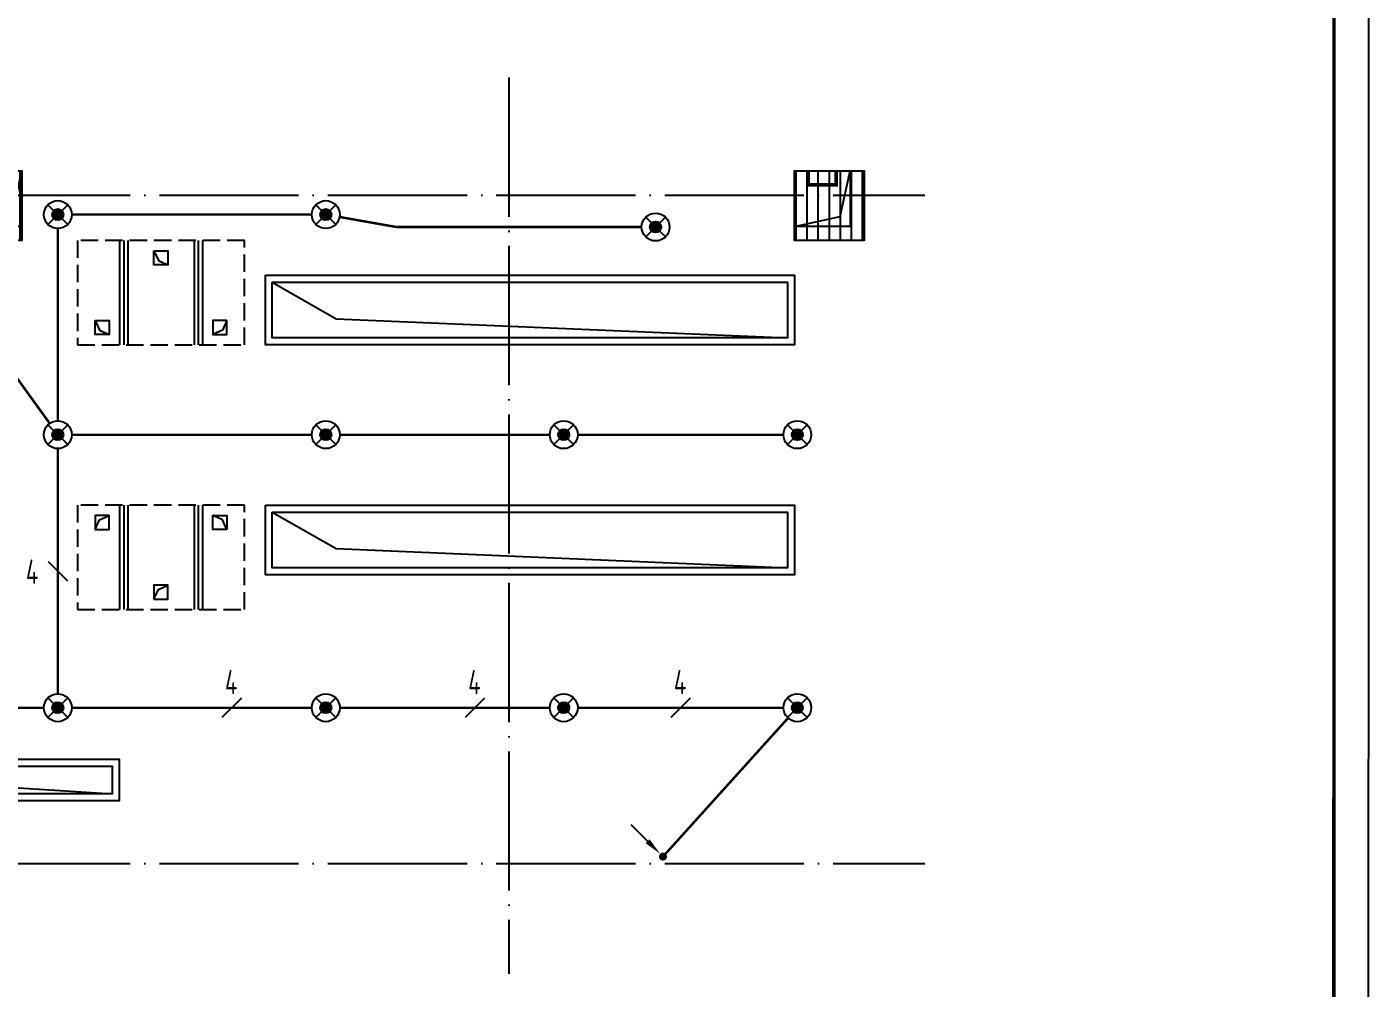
# Model space of a CAD drawing. Extents: x 115799 to 952918, y -190076 to 200966.
# Drawn here: x 258074 to 277358, y 119245 to 133053 of the extents above; entities that cross this region are included whole.
import ezdxf
from ezdxf.enums import TextEntityAlignment as Align

# ---------------------------------------------------------------- set-up
doc = ezdxf.new("R2010")
doc.units = 0
doc.header["$LTSCALE"] = 1000
doc.header["$MEASUREMENT"] = 0
doc.linetypes.add('DASH', pattern=[0.35, 0.25, -0.1])
doc.linetypes.add('DOTE', pattern=[2.42, 2, -0.2, 0.02, -0.2])
for name, color, linetype in [('$0$A-TECH_结构', 21, 'Continuous'), ('00-图签', 7, 'Continuous'), ('A_AXIS-轴线', 1, 'DOTE'), ('DIM-照明', 3, 'Continuous'), ('EQUIP-照明', 3, 'Continuous'), ('LWIRE', 4, 'Continuous'), ('WIRE-照明', 1, 'Continuous'), ('看线', 241, 'Continuous'), ('集水坑&', 6, 'Continuous')]:
    doc.layers.add(name, color=color, linetype=linetype)
doc.styles.get("Standard").update_dxf_attribs({"font": 'gbenor.shx', "bigfont": 'gbcbig.shx'})

# ---------------------------------------------------------------- blocks, each defined once
blk = doc.blocks.new('222')
at = {"layer": '集水坑&', "linetype": 'Continuous'}
h = blk.add_hatch(dxfattribs=at)
h.set_pattern_fill('ANSI31', color=256, scale=100, angle=44.9999)
h.set_pattern_definition([(89.9999, (364817.53, -146396.03), (-158.75, 0.00028), [])])
h.paths.add_polyline_path([(289204, 130984), (290204, 130984), (290204, 129984), (289204, 129984)])
h = blk.add_hatch(dxfattribs=at)
h.set_pattern_fill('ANSI31', color=256, scale=100, angle=44.9999)
h.set_pattern_definition([(89.9999, (376917.53, -146396.06), (-158.75, 0.00028), [])])
h.paths.add_polyline_path([(301304, 130984), (302304, 130984), (302304, 129984), (301304, 129984)])
at = {"layer": '$0$A-TECH_结构', "color": 8}
for p, q in [((291609, 129984), (291609, 128484)), ((291729, 129984), (291729, 128484)), ((292679, 129984), (292679, 128484)), ((292799, 129984), (292799, 128484)), ((291609, 126184), (291609, 124684)), ((291729, 126184), (291729, 124684)), ((292679, 126184), (292679, 124684)), ((292799, 126184), (292799, 124684)), ((286028, 122704), (286404, 122465))]:
    blk.add_line(p, q, dxfattribs=at)
for points in [[(290204, 130984), (290204, 130184), (289404, 130184), (289404, 130984)], [(302104, 130984), (302104, 130184), (301304, 130184), (301304, 130984)], [(292104, 129834), (292304, 129834), (292304, 129634), (292104, 129634)], [(293704, 129484), (301304, 129484), (301304, 128484), (293704, 128484)], [(293804, 129384), (301204, 129384), (301204, 128584), (293804, 128584)], [(291259, 128834), (291459, 128834), (291459, 128634), (291259, 128634)], [(293149, 128834), (292949, 128834), (292949, 128634), (293149, 128634)], [(288474, 124414), (287024, 124414), (287024, 127614), (288474, 127614)], [(288374, 124514), (287124, 124514), (287124, 127514), (288374, 127514)], [(293704, 126184), (301304, 126184), (301304, 125184), (293704, 125184)], [(291259, 125834), (291459, 125834), (291459, 126034), (291259, 126034)], [(293149, 125834), (292949, 125834), (292949, 126034), (293149, 126034)], [(293804, 126084), (301204, 126084), (301204, 125284), (293804, 125284)], [(292104, 124834), (292304, 124834), (292304, 125034), (292104, 125034)], [(285904, 123615), (286404, 123615), (286404, 122465), (285904, 122465)], [(289203, 122534), (291603, 122534), (291603, 121934), (289203, 121934)], [(289303, 122434), (291503, 122434), (291503, 122034), (289303, 122034)]]:
    blk.add_lwpolyline(points, close=True, dxfattribs=at)
for points in [[(289404, 130184), (290060, 130328), (290204, 130984)], [(301304, 130184), (301960, 130328), (302104, 130984)], [(285884, 130514), (286954, 130514), (286954, 128414), (285884, 128414), (285884, 130514), (286088, 128785), (286954, 128414)], [(292104, 129834), (292167, 129695), (292304, 129634)], [(293804, 129384), (294720, 128860), (301204, 128584)], [(291259, 128834), (291322, 128695), (291459, 128634)], [(293149, 128834), (293086, 128695), (292949, 128634)], [(287124, 127514), (287879, 126889), (288374, 124514)], [(291259, 125834), (291322, 125973), (291459, 126034)], [(293149, 125834), (293086, 125973), (292949, 126034)], [(293804, 126084), (294720, 125560), (301204, 125284)], [(292104, 124834), (292167, 124973), (292304, 125034)], [(285904, 123615), (286028, 122704)], [(289303, 122434), (289627, 122158), (291503, 122034)]]:
    blk.add_lwpolyline(points, dxfattribs=at)
at = {"layer": 'A_AXIS-轴线', "color": 8}
for p, q in [((288804, 132326), (288804, 119454)), ((297204, 132326), (297204, 119453)), ((284922, 130634), (303176, 130634)), ((291669, 129984), (291669, 128484)), ((292739, 129984), (292739, 128484)), ((291669, 126184), (291669, 124684)), ((292739, 126184), (292739, 124684)), ((285905, 123039), (285144, 123039)), ((284922, 121034), (303176, 121034))]:
    blk.add_line(p, q, dxfattribs=at)
at = {"layer": '看线', "color": 8, "const_width": 50}
for points in [[(290004, 130984), (290004, 130784), (289604, 130784), (289604, 130984)], [(301904, 130984), (301904, 130784), (301504, 130784), (301504, 130984)]]:
    blk.add_lwpolyline(points, dxfattribs=at)
at = {"layer": '看线', "color": 8, "linetype": 'DASH'}
for points in [[(293404, 129984), (291004, 129984), (291004, 128484), (293404, 128484)], [(293404, 126184), (291004, 126184), (291004, 124684), (293404, 124684)]]:
    blk.add_lwpolyline(points, close=True, dxfattribs=at)
at = {"layer": '看线', "color": 8}
blk.add_lwpolyline([(285304, 123114), (285704, 123114), (285704, 122964), (285304, 122964)], close=True, dxfattribs=at)
at = {"layer": '集水坑&', "linetype": 'Continuous'}
for points in [[(289204, 130984), (290204, 130984), (290204, 129984), (289204, 129984)], [(301304, 130984), (302304, 130984), (302304, 129984), (301304, 129984)]]:
    blk.add_lwpolyline(points, close=True, dxfattribs=at)
blk = doc.blocks.new('$TelecSys$00000078')
for p, q in [((1.15, 1.15), (0.55, 0.55)), ((0.104, 0.104), (0.104, 0.104)), ((-0.104, -0.104), (-0.104, -0.104))]:
    blk.add_line(p, q)
at = {"const_width": 0.142}
blk.add_lwpolyline([(-0.071, 0, 1), (0.071, 0, 1)], format="xyb", close=True, dxfattribs=at)
blk.add_solid([(0.62, 0.48), (0.48, 0.62), (0.1, 0.1)])
at = {"width": 0.8, "flags": 9}
blk.add_attdef('A', (0, 0), '', height=0.00002, dxfattribs=at)
blk = doc.blocks.new('$equip$00001149')
for p, q in [((-0.354, 0.354), (0.354, -0.354)), ((0.354, 0.354), (-0.354, -0.354))]:
    blk.add_line(p, q)
for radius in [0.5, 0.2]:
    blk.add_circle((0, 0), radius)
for points in [[(-0.173, 0.1), (0.173, 0.1), (-0.2, 0), (0.2, 0)], [(-0.173, -0.1), (0.173, -0.1), (-0.2, 0), (0.2, 0)], [(-0.1, 0.173), (0.1, 0.173), (-0.173, 0.1), (0.173, 0.1)], [(0, 0.2), (0, 0.2), (-0.1, 0.173), (0.1, 0.173)], [(-0.1, -0.173), (0.1, -0.173), (-0.173, -0.1), (0.173, -0.1)], [(0, -0.2), (0, -0.2), (-0.1, -0.173), (0.1, -0.173)]]:
    blk.add_solid(points)
at = {"flags": 9}
blk.add_attdef('A', (0, 0), '', height=0.00002, dxfattribs=at)
blk = doc.blocks.new('$TelecSys$00000095')
blk.add_line((0.4, 0.4), (-0.4, -0.4))
at = {"width": 0.8}
blk.add_attdef('N', text='', height=1, dxfattribs=at).set_placement((-0.017, 1.056), align=Align.MIDDLE)

msp = doc.modelspace()

# ---------------------------------------------------------------- linework, layer by layer
at = {"layer": '00-图签'}
msp.add_lwpolyline([(247649.2, 112028.2), (277349.2, 112028.2), (277357.5, 154078.2), (247657.5, 154078.2)], close=True, dxfattribs=at)
at = {"layer": '00-图签', "const_width": 50}
msp.add_lwpolyline([(248149.2, 112528.2), (276849.2, 112528.2), (276857.5, 152828.2), (248157.5, 152828.2)], close=True, dxfattribs=at)
at = {"layer": 'WIRE-照明', "linetype": 'Continuous', "const_width": 35}
for points in [[(258719.1, 130357), (262169.1, 130357)], [(258519.1, 127394.5), (258519.1, 130157)], [(263385, 130177.5), (262566, 130322.2)], [(266906, 130177.5), (263385, 130177.5)], [(256985.3, 129322.5), (258402.1, 127356.7)], [(258719.1, 127194.5), (262169.1, 127194.5)], [(262569.1, 127194.5), (265587.1, 127194.5)], [(265987.1, 127194.5), (268943.1, 127194.5)], [(258519.1, 123472.5), (258519.1, 126994.5)], [(255256, 123272.5), (258319.1, 123272.5)], [(258719.1, 123272.5), (262169.1, 123272.5)], [(262569.1, 123272.5), (265587.1, 123272.5)], [(265987.1, 123272.5), (268943.1, 123272.5)], [(267212.6, 121134), (269009.1, 123124)]]:
    msp.add_lwpolyline(points, dxfattribs=at)

# ---------------------------------------------------------------- block references
msp.add_blockref('222', (-32203.5, 0))
at = {"layer": 'DIM-照明'}
ref = msp.add_blockref('$TelecSys$00000095', (258519.1, 125233.5), dxfattribs=dict(at, xscale=350, yscale=350, zscale=350, rotation=90))
ref.add_attrib('N', '4', dxfattribs={"layer": '0', "color": 7, "height": 350, "width": 0.8}).set_placement((258149.6, 125227.4), align=Align.MIDDLE)
ref = msp.add_blockref('$TelecSys$00000095', (261016, 123272.5), dxfattribs=dict(at, xscale=350, yscale=350, zscale=350))
ref.add_attrib('N', '4', dxfattribs={"layer": '0', "color": 7, "height": 350, "width": 0.8}).set_placement((261009.9, 123641.9), align=Align.MIDDLE)
ref = msp.add_blockref('$TelecSys$00000095', (264510.5, 123272.5), dxfattribs=dict(at, xscale=350, yscale=350, zscale=350))
ref.add_attrib('N', '4', dxfattribs={"layer": '0', "color": 7, "height": 350, "width": 0.8}).set_placement((264504.4, 123641.9), align=Align.MIDDLE)
ref = msp.add_blockref('$TelecSys$00000095', (267465.1, 123272.5), dxfattribs=dict(at, xscale=350, yscale=350, zscale=350))
ref.add_attrib('N', '4', dxfattribs={"layer": '0', "color": 7, "height": 350, "width": 0.8}).set_placement((267459, 123641.9), align=Align.MIDDLE)
at = {"layer": 'EQUIP-照明', "xscale": 400, "yscale": 400, "zscale": 400}
for p in [(258519.1, 130357), (262369.1, 130357), (267106, 130177.5), (258519.1, 127194.5), (262369.1, 127194.5), (265787.1, 127194.5), (269143.1, 127194.5), (258519.1, 123272.5), (262369.1, 123272.5), (265787.1, 123272.5), (269143.1, 123272.5)]:
    msp.add_blockref('$equip$00001149', p, dxfattribs=at)
at = {"layer": 'LWIRE', "xscale": -400, "yscale": 400, "zscale": 400}
msp.add_blockref('$TelecSys$00000078', (267212.6, 121134), dxfattribs=at)

doc.saveas('drawing.dxf')
